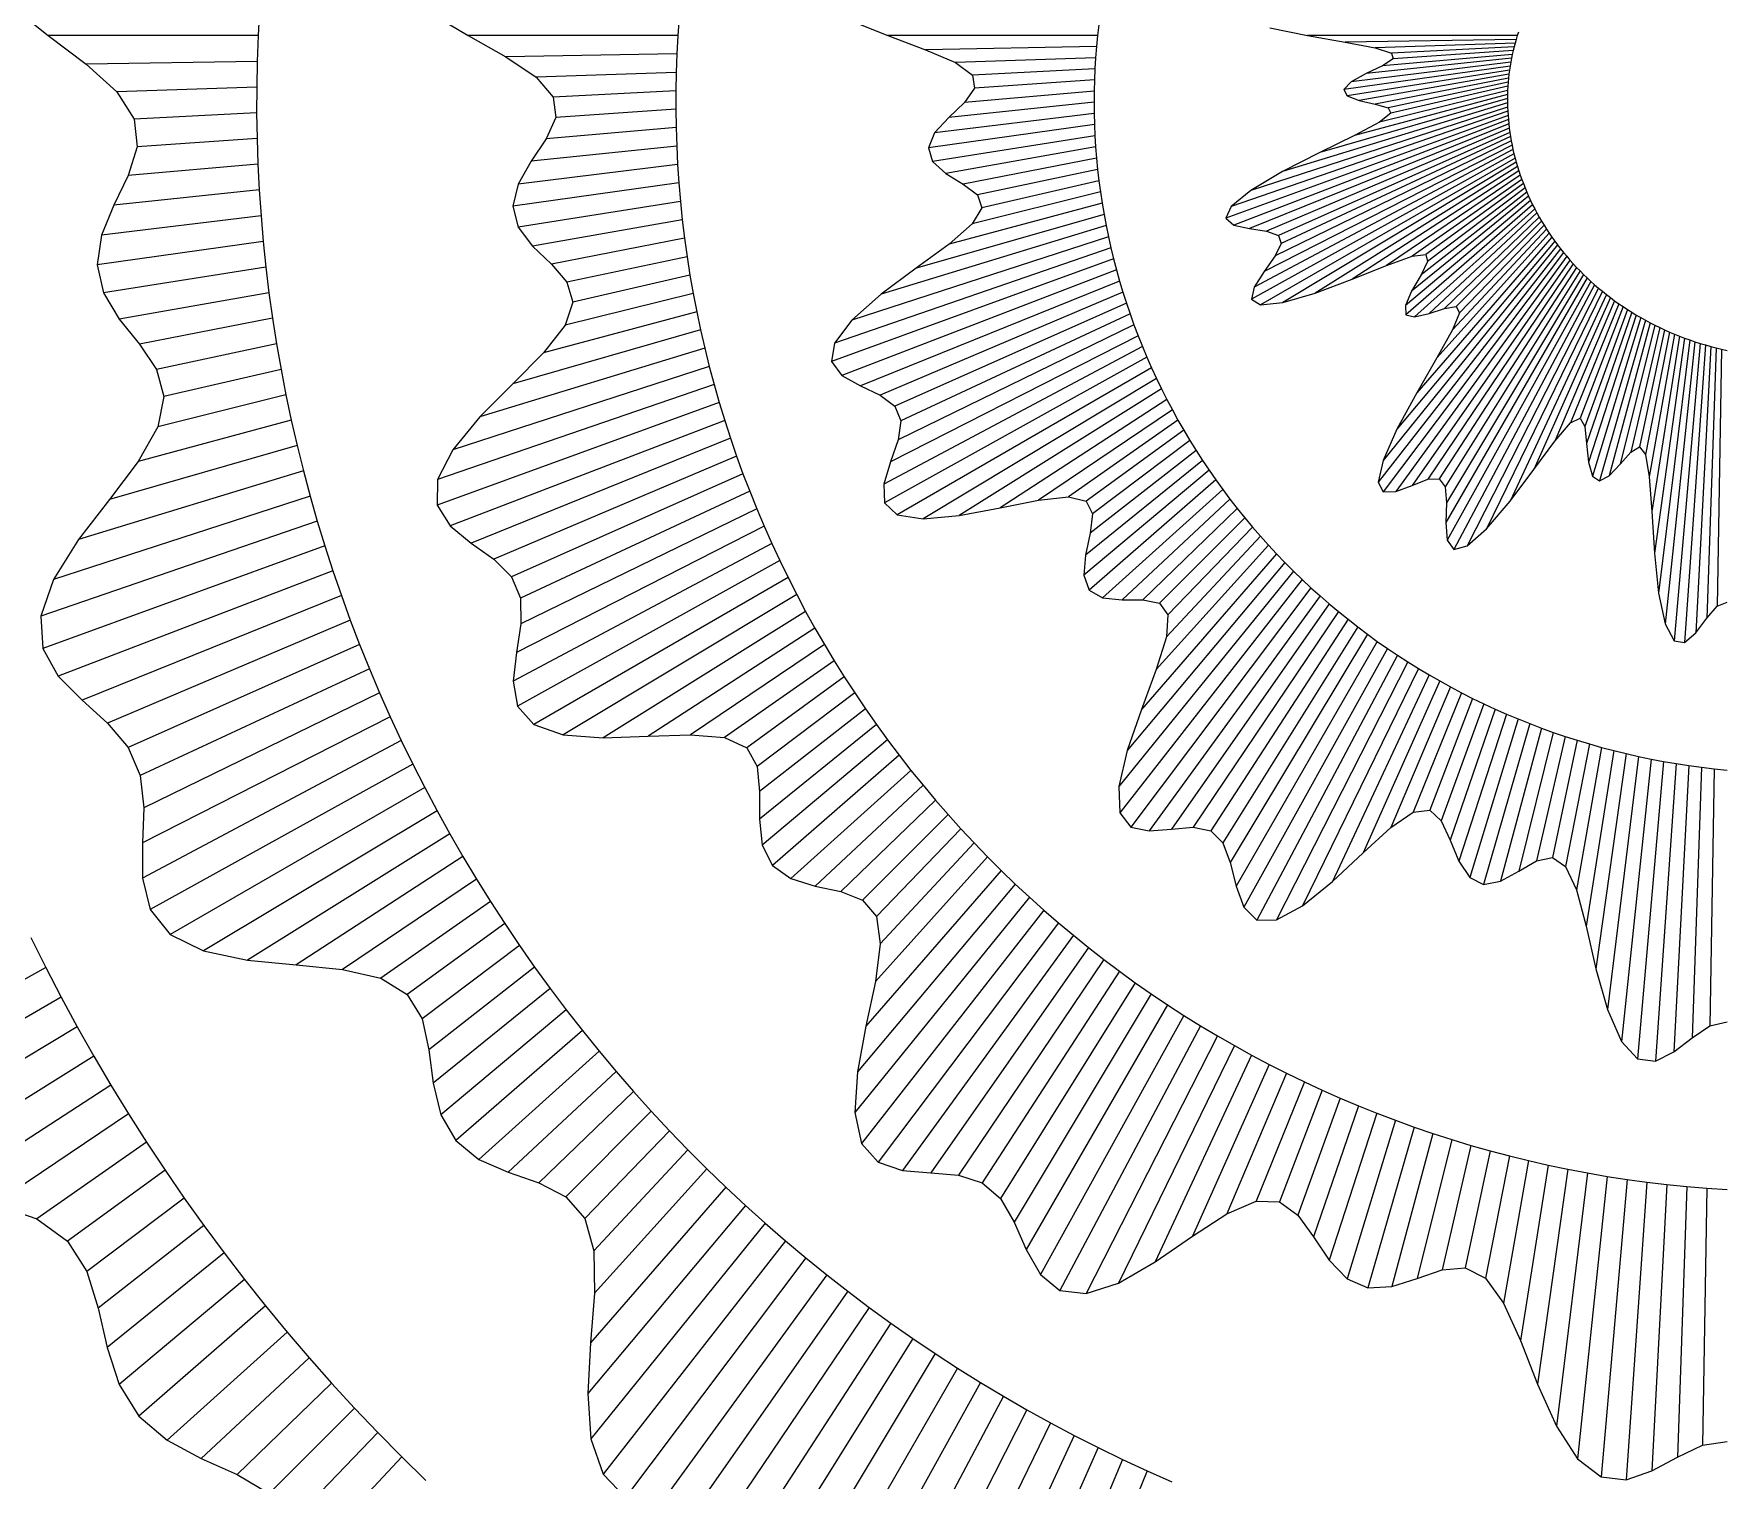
# Model space of a CAD drawing. Header units: metres. Extents: x -31 to 28.6, y -27.3 to 29.4.
# Drawn here: x -20.17 to -0.01, y -17.21 to 0.02 of the extents above; entities that cross this region are included whole.
import ezdxf

# ---------------------------------------------------------------- set-up
doc = ezdxf.new("R2010")
doc.units = ezdxf.units.M
for name, color, linetype in [('Fill', 3, 'Continuous'), ('Inner', 2, 'Continuous'), ('Outer', 1, 'Continuous')]:
    doc.layers.add(name, color=color, linetype=linetype)

msp = doc.modelspace()

# ---------------------------------------------------------------- linework, layer by layer
at = {"layer": 'Fill'}
for p, q in [((-17.5, 0), (-20, 0)), ((-12.5, 0), (-15, 0)), ((-7.5, 0), (-10, 0)), ((-2.5, 0), (-5, 0)), ((-7.513, -0.131), (-9.549, -0.167)), ((-2.514, -0.044), (-4.55, -0.079)), ((-2.526, -0.088), (-4.194, -0.146)), ((-2.538, -0.133), (-3.998, -0.21)), ((-2.549, -0.178), (-3.98, -0.278)), ((-17.511, -0.306), (-19.548, -0.341)), ((-12.512, -0.218), (-14.549, -0.254)), ((-7.523, -0.263), (-9.191, -0.321)), ((-7.531, -0.395), (-8.991, -0.471)), ((-2.586, -0.363), (-4.564, -0.641)), ((-2.578, -0.317), (-4.478, -0.55)), ((-2.569, -0.27), (-4.301, -0.452)), ((-2.56, -0.224), (-4.105, -0.359)), ((-12.52, -0.437), (-14.188, -0.495)), ((-7.537, -0.527), (-8.967, -0.627)), ((-2.593, -0.411), (-4.526, -0.717)), ((-2.599, -0.458), (-4.382, -0.773)), ((-2.604, -0.506), (-4.191, -0.815)), ((-2.608, -0.554), (-4.039, -0.859)), ((-2.612, -0.603), (-4.007, -0.925)), ((-17.517, -0.612), (-19.185, -0.67)), ((-12.524, -0.656), (-13.984, -0.733)), ((-7.542, -0.793), (-9.273, -0.975)), ((-7.541, -0.66), (-9.086, -0.795)), ((-2.617, -0.8), (-5.295, -1.619)), ((-2.617, -0.75), (-4.853, -1.392)), ((-2.616, -0.701), (-4.439, -1.19)), ((-2.614, -0.652), (-4.14, -1.032)), ((-17.518, -0.918), (-18.977, -0.995)), ((-12.525, -0.876), (-13.955, -0.976)), ((-7.541, -0.926), (-9.441, -1.159)), ((-2.61, -0.95), (-5.97, -2.173)), ((-2.613, -0.9), (-5.908, -2.034)), ((-2.606, -1), (-5.878, -2.256)), ((-2.615, -0.85), (-5.672, -1.843)), ((-12.522, -1.095), (-14.067, -1.231)), ((-7.537, -1.059), (-9.515, -1.337)), ((-7.531, -1.193), (-9.465, -1.499)), ((-2.601, -1.051), (-5.689, -2.299)), ((-2.595, -1.102), (-5.487, -2.329)), ((-2.588, -1.152), (-5.346, -2.38)), ((-2.58, -1.203), (-5.311, -2.477)), ((-17.513, -1.225), (-18.943, -1.325)), ((-12.514, -1.315), (-14.246, -1.497)), ((-7.523, -1.326), (-9.306, -1.641)), ((-2.539, -1.407), (-5.666, -3.141)), ((-2.551, -1.356), (-5.633, -2.995)), ((-2.562, -1.305), (-5.513, -2.809)), ((-2.572, -1.254), (-5.382, -2.625)), ((-17.503, -1.531), (-19.048, -1.666)), ((-12.503, -1.535), (-14.403, -1.768)), ((-7.512, -1.46), (-9.099, -1.769)), ((-7.499, -1.594), (-8.93, -1.898)), ((-2.526, -1.458), (-5.557, -3.208)), ((-2.512, -1.509), (-5.293, -3.181)), ((-2.497, -1.56), (-4.908, -3.067)), ((-2.481, -1.611), (-4.468, -2.902)), ((-12.488, -1.755), (-14.467, -2.033)), ((-7.484, -1.728), (-8.878, -2.05)), ((-2.464, -1.662), (-4.059, -2.738)), ((-2.446, -1.713), (-3.752, -2.627)), ((-2.427, -1.763), (-3.589, -2.608)), ((-2.407, -1.814), (-3.568, -2.689)), ((-17.487, -1.838), (-19.218, -2.02)), ((-12.47, -1.975), (-14.403, -2.281)), ((-7.446, -1.995), (-9.269, -2.484)), ((-7.466, -1.861), (-8.992, -2.242)), ((-2.341, -1.964), (-3.833, -3.216)), ((-2.317, -2.014), (-3.826, -3.326)), ((-2.364, -1.914), (-3.758, -3.043)), ((-2.386, -1.864), (-3.646, -2.849)), ((-17.466, -2.145), (-19.366, -2.378)), ((-12.447, -2.195), (-14.23, -2.509)), ((-7.423, -2.129), (-9.659, -2.77)), ((-2.291, -2.063), (-3.723, -3.352)), ((-2.265, -2.112), (-3.551, -3.312)), ((-2.238, -2.161), (-3.365, -3.25)), ((-2.21, -2.21), (-3.227, -3.227)), ((-12.42, -2.414), (-14.007, -2.723)), ((-7.371, -2.395), (-10.427, -3.388)), ((-7.398, -2.262), (-10.077, -3.081)), ((-2.087, -2.4), (-3.698, -4.254)), ((-2.119, -2.353), (-3.456, -3.838)), ((-2.15, -2.306), (-3.27, -3.507)), ((-2.18, -2.258), (-3.189, -3.302)), ((-17.44, -2.451), (-19.418, -2.729)), ((-7.341, -2.528), (-10.635, -3.662)), ((-1.984, -2.539), (-4.155, -5.319)), ((-2.019, -2.493), (-4.098, -5.061)), ((-1.948, -2.584), (-4.096, -5.436)), ((-2.053, -2.447), (-3.933, -4.687)), ((-17.408, -2.757), (-19.342, -3.063)), ((-12.39, -2.634), (-13.821, -2.938)), ((-7.309, -2.66), (-10.669, -3.883)), ((-7.274, -2.792), (-10.546, -4.048)), ((-1.91, -2.629), (-3.946, -5.431)), ((-1.872, -2.674), (-3.752, -5.358)), ((-1.833, -2.717), (-3.566, -5.286)), ((-1.793, -2.761), (-3.429, -5.281)), ((-1.752, -2.803), (-3.359, -5.376)), ((-12.356, -2.853), (-13.75, -3.174)), ((-7.237, -2.924), (-10.325, -4.172)), ((-1.667, -2.887), (-3.35, -5.802)), ((-1.71, -2.845), (-3.344, -5.565)), ((-1.623, -2.928), (-3.333, -6.012)), ((-1.578, -2.968), (-3.255, -6.122)), ((-1.532, -3.007), (-3.098, -6.079)), ((-17.371, -3.063), (-19.154, -3.377)), ((-12.317, -3.071), (-13.843, -3.451)), ((-7.198, -3.055), (-10.09, -4.283)), ((-7.156, -3.186), (-9.914, -4.414)), ((-1.486, -3.046), (-2.865, -5.875)), ((-1.438, -3.084), (-2.586, -5.546)), ((-1.39, -3.121), (-2.301, -5.169)), ((-1.34, -3.158), (-2.051, -4.832)), ((-1.29, -3.194), (-1.865, -4.615)), ((-17.328, -3.368), (-18.915, -3.677)), ((-12.275, -3.289), (-14.099, -3.778)), ((-7.112, -3.316), (-9.843, -4.59)), ((-1.239, -3.229), (-1.75, -4.559)), ((-1.188, -3.263), (-1.695, -4.657)), ((-1.135, -3.296), (-1.673, -4.858)), ((-1.082, -3.329), (-1.651, -5.081)), ((-1.027, -3.36), (-1.605, -5.248)), ((-0.972, -3.391), (-1.521, -5.305)), ((-0.917, -3.421), (-1.405, -5.244)), ((-12.229, -3.507), (-14.466, -4.148)), ((-7.017, -3.575), (-9.968, -5.079)), ((-7.066, -3.446), (-9.876, -4.817)), ((-0.86, -3.45), (-1.273, -5.104)), ((-0.803, -3.478), (-1.145, -4.961)), ((-0.745, -3.505), (-1.042, -4.9)), ((-0.686, -3.531), (-0.97, -4.989)), ((-0.627, -3.556), (-0.927, -5.255)), ((-0.567, -3.58), (-0.898, -5.671)), ((-0.506, -3.603), (-0.866, -6.165)), ((-0.445, -3.626), (-0.816, -6.643)), ((-17.281, -3.673), (-18.712, -3.977)), ((-12.18, -3.724), (-14.858, -4.543)), ((-6.965, -3.704), (-10.048, -5.343)), ((-0.383, -3.647), (-0.737, -7.01)), ((-0.321, -3.667), (-0.631, -7.21)), ((-0.258, -3.685), (-0.506, -7.231)), ((-0.194, -3.703), (-0.373, -7.115)), ((-0.13, -3.72), (-0.242, -6.942)), ((-0.065, -3.736), (-0.119, -6.797)), ((-17.227, -3.977), (-18.622, -4.299)), ((-12.126, -3.94), (-15.182, -4.933)), ((-6.912, -3.831), (-10.039, -5.565)), ((-6.856, -3.958), (-9.887, -5.708)), ((-12.068, -4.156), (-15.363, -5.29)), ((-6.798, -4.085), (-9.579, -5.756)), ((-6.737, -4.21), (-9.148, -5.716)), ((-17.169, -4.281), (-18.695, -4.661)), ((-12.007, -4.37), (-15.367, -5.593)), ((-6.674, -4.334), (-8.662, -5.625)), ((-17.105, -4.583), (-18.928, -5.072)), ((-11.942, -4.584), (-15.213, -5.84)), ((-6.609, -4.458), (-8.204, -5.534)), ((-6.542, -4.581), (-7.848, -5.495)), ((-11.873, -4.797), (-14.961, -6.045)), ((-6.472, -4.702), (-7.634, -5.547)), ((-6.4, -4.823), (-7.561, -5.698)), ((-17.036, -4.885), (-19.272, -5.526)), ((-11.8, -5.009), (-14.692, -6.236)), ((-6.326, -4.942), (-7.587, -5.927)), ((-16.961, -5.186), (-19.64, -6.004)), ((-11.724, -5.22), (-14.482, -6.448)), ((-6.171, -5.178), (-7.663, -6.43)), ((-6.25, -5.061), (-7.643, -6.189)), ((-11.644, -5.429), (-14.374, -6.703)), ((-6.09, -5.294), (-7.599, -6.606)), ((-6.007, -5.409), (-7.439, -6.698)), ((-16.881, -5.485), (-19.937, -6.478)), ((-11.559, -5.638), (-14.37, -7.009)), ((-5.922, -5.522), (-7.208, -6.722)), ((-5.835, -5.634), (-6.962, -6.723)), ((-16.796, -5.783), (-20.09, -6.918)), ((-11.472, -5.845), (-14.423, -7.349)), ((-5.745, -5.745), (-6.763, -6.763)), ((-5.56, -5.963), (-6.68, -7.164)), ((-5.654, -5.855), (-6.662, -6.899)), ((-16.706, -6.08), (-20.066, -7.303)), ((-11.38, -6.051), (-14.463, -7.69)), ((-5.367, -6.174), (-6.978, -8.028)), ((-5.465, -6.069), (-6.802, -7.554)), ((-16.61, -6.376), (-19.881, -7.632)), ((-11.285, -6.255), (-14.412, -7.989)), ((-5.166, -6.379), (-7.245, -8.947)), ((-5.267, -6.277), (-7.147, -8.517)), ((-11.186, -6.458), (-14.217, -8.208)), ((-5.062, -6.479), (-7.234, -9.259)), ((-4.957, -6.578), (-7.105, -9.429)), ((-16.509, -6.67), (-19.597, -7.918)), ((-11.084, -6.66), (-13.865, -8.331)), ((-4.849, -6.674), (-6.885, -9.476)), ((-4.74, -6.769), (-6.62, -9.454)), ((-16.403, -6.963), (-19.295, -8.19)), ((-10.978, -6.86), (-13.388, -8.366)), ((-4.629, -6.863), (-6.362, -9.432)), ((-4.516, -6.954), (-6.152, -9.474)), ((-4.401, -7.044), (-6.009, -9.616)), ((-16.292, -7.253), (-19.05, -8.481)), ((-10.868, -7.058), (-12.855, -8.348)), ((-10.754, -7.254), (-12.349, -8.33)), ((-4.285, -7.131), (-5.919, -9.851)), ((-4.167, -7.217), (-5.85, -10.132)), ((-10.638, -7.449), (-11.944, -8.363)), ((-4.047, -7.301), (-5.757, -10.385)), ((-3.925, -7.382), (-5.602, -10.537)), ((-16.175, -7.543), (-18.906, -8.816)), ((-10.517, -7.641), (-11.68, -8.486)), ((-3.802, -7.462), (-5.367, -10.534)), ((-3.677, -7.54), (-5.057, -10.369)), ((-3.551, -7.616), (-4.699, -10.078)), ((-16.053, -7.83), (-18.864, -9.2)), ((-10.393, -7.832), (-11.555, -8.707)), ((-3.423, -7.689), (-4.335, -9.736)), ((-3.294, -7.76), (-4.005, -9.435)), ((-3.163, -7.83), (-3.738, -9.251)), ((-10.266, -8.021), (-11.527, -9.006)), ((-3.031, -7.897), (-3.542, -9.227)), ((-2.898, -7.961), (-3.405, -9.356)), ((-2.763, -8.024), (-3.3, -9.585)), ((-15.927, -8.115), (-18.878, -9.619)), ((-10.135, -8.207), (-11.529, -9.336)), ((-2.627, -8.084), (-3.196, -9.837)), ((-2.489, -8.142), (-3.066, -10.03)), ((-2.351, -8.197), (-2.9, -10.112)), ((-2.211, -8.251), (-2.699, -10.074)), ((-15.795, -8.398), (-18.878, -10.037)), ((-10.001, -8.392), (-11.494, -9.644)), ((-2.07, -8.301), (-2.482, -9.956)), ((-1.928, -8.35), (-2.27, -9.833)), ((-1.785, -8.396), (-2.081, -9.791)), ((-1.64, -8.439), (-1.924, -9.898)), ((-9.864, -8.574), (-11.373, -9.886)), ((-1.495, -8.48), (-1.795, -10.179)), ((-1.349, -8.519), (-1.68, -10.609)), ((-1.202, -8.555), (-1.562, -11.117)), ((-1.055, -8.588), (-1.425, -11.605)), ((-0.906, -8.619), (-1.259, -11.983)), ((-0.757, -8.648), (-1.067, -12.191)), ((-15.658, -8.679), (-18.785, -10.413)), ((-9.723, -8.754), (-11.154, -10.043)), ((-0.606, -8.673), (-0.854, -12.219)), ((-0.456, -8.696), (-0.635, -12.109)), ((-0.304, -8.717), (-0.417, -11.939)), ((-0.152, -8.735), (-0.206, -11.797)), ((-15.516, -8.958), (-18.547, -10.708)), ((-9.579, -8.932), (-10.865, -10.132)), ((-15.369, -9.235), (-18.151, -10.906)), ((-9.431, -9.108), (-10.559, -10.196)), ((-9.281, -9.281), (-10.299, -10.299)), ((-9.127, -9.451), (-10.135, -10.496)), ((-15.218, -9.509), (-17.628, -11.015)), ((-8.97, -9.619), (-10.09, -10.821)), ((-15.061, -9.781), (-17.048, -11.071)), ((-8.81, -9.785), (-10.147, -11.27)), ((-14.9, -10.05), (-16.494, -11.126)), ((-8.647, -9.947), (-10.259, -11.801)), ((-8.312, -10.265), (-10.391, -12.832)), ((-8.481, -10.108), (-10.361, -12.347)), ((-14.733, -10.316), (-16.039, -11.231)), ((-8.14, -10.419), (-10.312, -13.199)), ((-14.562, -10.58), (-15.725, -11.425)), ((-7.966, -10.571), (-10.115, -13.422)), ((-14.387, -10.841), (-15.548, -11.716)), ((-7.788, -10.719), (-9.824, -13.522)), ((-7.608, -10.865), (-9.487, -13.549)), ((-7.425, -11.008), (-9.158, -13.577)), ((-20.031, -11.103), (-23.158, -12.837)), ((-14.206, -11.099), (-15.467, -12.084)), ((-7.239, -11.147), (-8.876, -13.667)), ((-7.051, -11.284), (-8.658, -13.856)), ((-19.846, -11.458), (-22.878, -13.208)), ((-14.021, -11.354), (-15.415, -12.483)), ((-6.86, -11.417), (-8.494, -14.137)), ((-13.831, -11.606), (-15.324, -12.858)), ((-6.667, -11.547), (-8.35, -14.462)), ((-6.471, -11.674), (-8.181, -14.759)), ((-19.655, -11.81), (-22.437, -13.481)), ((-13.637, -11.855), (-15.146, -13.166)), ((-6.273, -11.797), (-7.95, -14.951)), ((-6.072, -11.917), (-7.637, -14.989)), ((-5.869, -12.034), (-7.249, -14.863)), ((-19.458, -12.159), (-21.869, -13.665)), ((-13.439, -12.1), (-14.87, -13.389)), ((-5.664, -12.147), (-6.812, -14.609)), ((-5.457, -12.257), (-6.369, -14.304)), ((-13.235, -12.342), (-14.522, -13.542)), ((-5.248, -12.363), (-5.958, -14.037)), ((-5.036, -12.465), (-5.611, -13.887)), ((-19.254, -12.504), (-21.242, -13.794)), ((-13.028, -12.581), (-14.155, -13.67)), ((-4.823, -12.564), (-5.334, -13.895)), ((-4.608, -12.66), (-5.115, -14.054)), ((-19.045, -12.846), (-20.639, -13.922)), ((-12.816, -12.816), (-13.834, -13.834)), ((-4.391, -12.751), (-4.928, -14.313)), ((-4.172, -12.839), (-4.741, -14.592)), ((-12.6, -13.048), (-13.609, -14.092)), ((-3.951, -12.923), (-4.528, -14.811)), ((-3.729, -13.004), (-4.278, -14.918)), ((-3.505, -13.08), (-3.993, -14.904)), ((-18.829, -13.184), (-20.135, -14.099)), ((-12.38, -13.276), (-13.5, -14.477)), ((-3.279, -13.153), (-3.692, -14.807)), ((-3.052, -13.222), (-3.395, -14.705)), ((-2.824, -13.287), (-3.121, -14.682)), ((-12.156, -13.5), (-13.493, -14.985)), ((-2.594, -13.347), (-2.878, -14.806)), ((-2.364, -13.404), (-2.663, -15.103)), ((-2.131, -13.457), (-2.463, -15.548)), ((-1.898, -13.506), (-2.258, -16.068)), ((-18.607, -13.519), (-19.77, -14.364)), ((-1.664, -13.551), (-2.034, -16.568)), ((-1.429, -13.592), (-1.782, -16.956)), ((-1.192, -13.628), (-1.502, -17.172)), ((-0.955, -13.661), (-1.203, -17.206)), ((-0.717, -13.69), (-0.896, -17.102)), ((-18.38, -13.85), (-19.541, -14.725)), ((-11.928, -13.721), (-13.539, -15.575)), ((-0.479, -13.714), (-0.591, -16.936)), ((-0.24, -13.734), (-0.293, -16.796)), ((-11.695, -13.938), (-13.574, -16.177)), ((-18.146, -14.177), (-19.407, -15.162)), ((-11.459, -14.151), (-13.538, -16.718)), ((-17.907, -14.501), (-19.3, -15.629)), ((-11.219, -14.359), (-13.39, -17.139)), ((-10.975, -14.564), (-13.124, -17.416)), ((-17.662, -14.82), (-19.154, -16.072)), ((-10.727, -14.765), (-12.763, -17.567)), ((-10.476, -14.961), (-12.355, -17.645)), ((-17.411, -15.135), (-18.92, -16.447)), ((-10.221, -15.153), (-11.954, -17.722)), ((-17.154, -15.446), (-18.586, -16.735)), ((-9.962, -15.341), (-11.599, -17.861)), ((-9.7, -15.524), (-11.308, -18.097)), ((-9.435, -15.703), (-11.07, -18.423)), ((-16.892, -15.752), (-18.178, -16.952)), ((-9.167, -15.877), (-10.85, -18.792)), ((-16.625, -16.054), (-17.752, -17.143)), ((-8.895, -16.047), (-10.605, -19.132)), ((-8.62, -16.212), (-10.297, -19.366)), ((-16.352, -16.352), (-17.37, -17.37)), ((-8.342, -16.372), (-9.907, -19.444)), ((-8.061, -16.528), (-9.441, -19.357)), ((-16.074, -16.645), (-17.082, -17.689)), ((-7.777, -16.679), (-8.925, -19.141)), ((-15.79, -16.933), (-16.91, -18.134)), ((-7.491, -16.824), (-8.402, -18.872)), ((-7.201, -16.965), (-7.912, -18.64)), ((-6.909, -17.101), (-7.484, -18.523))]:
    msp.add_line(p, q, dxfattribs=at)
at = {"layer": 'Inner'}
for p, q in [((-17.483, 0.305), (-17.5, 0)), ((-12.484, 0.218), (-12.5, 0)), ((-17.5, 0), (-17.511, -0.306)), ((-12.5, 0), (-12.512, -0.218)), ((-7.5, 0), (-7.513, -0.131)), ((-7.485, 0.131), (-7.5, 0)), ((-2.5, 0), (-2.514, -0.044)), ((-2.486, 0.043), (-2.5, 0)), ((-7.513, -0.131), (-7.523, -0.263)), ((-2.549, -0.178), (-2.56, -0.224)), ((-2.538, -0.133), (-2.549, -0.178)), ((-2.526, -0.088), (-2.538, -0.133)), ((-2.514, -0.044), (-2.526, -0.088)), ((-17.511, -0.306), (-17.517, -0.612)), ((-12.512, -0.218), (-12.52, -0.437)), ((-7.531, -0.395), (-7.537, -0.527)), ((-7.523, -0.263), (-7.531, -0.395)), ((-2.586, -0.363), (-2.593, -0.411)), ((-2.578, -0.317), (-2.586, -0.363)), ((-2.569, -0.27), (-2.578, -0.317)), ((-2.56, -0.224), (-2.569, -0.27)), ((-12.52, -0.437), (-12.524, -0.656)), ((-7.537, -0.527), (-7.541, -0.66)), ((-2.612, -0.603), (-2.614, -0.652)), ((-2.608, -0.554), (-2.612, -0.603)), ((-2.604, -0.506), (-2.608, -0.554)), ((-2.599, -0.458), (-2.604, -0.506)), ((-2.593, -0.411), (-2.599, -0.458)), ((-17.517, -0.612), (-17.518, -0.918)), ((-12.524, -0.656), (-12.525, -0.876)), ((-7.541, -0.66), (-7.542, -0.793)), ((-7.542, -0.793), (-7.541, -0.926)), ((-2.616, -0.701), (-2.617, -0.75)), ((-2.617, -0.75), (-2.617, -0.8)), ((-2.617, -0.8), (-2.615, -0.85)), ((-2.614, -0.652), (-2.616, -0.701)), ((-17.518, -0.918), (-17.513, -1.225)), ((-12.525, -0.876), (-12.522, -1.095)), ((-7.541, -0.926), (-7.537, -1.059)), ((-2.615, -0.85), (-2.613, -0.9)), ((-2.613, -0.9), (-2.61, -0.95)), ((-2.61, -0.95), (-2.606, -1)), ((-2.606, -1), (-2.601, -1.051)), ((-12.522, -1.095), (-12.514, -1.315)), ((-7.537, -1.059), (-7.531, -1.193)), ((-7.531, -1.193), (-7.523, -1.326)), ((-2.601, -1.051), (-2.595, -1.102)), ((-2.595, -1.102), (-2.588, -1.152)), ((-2.588, -1.152), (-2.58, -1.203)), ((-2.58, -1.203), (-2.572, -1.254)), ((-17.513, -1.225), (-17.503, -1.531)), ((-12.514, -1.315), (-12.503, -1.535)), ((-7.523, -1.326), (-7.512, -1.46)), ((-2.572, -1.254), (-2.562, -1.305)), ((-2.562, -1.305), (-2.551, -1.356)), ((-2.551, -1.356), (-2.539, -1.407)), ((-2.539, -1.407), (-2.526, -1.458)), ((-17.503, -1.531), (-17.487, -1.838)), ((-12.503, -1.535), (-12.488, -1.755)), ((-7.512, -1.46), (-7.499, -1.594)), ((-7.499, -1.594), (-7.484, -1.728)), ((-2.526, -1.458), (-2.512, -1.509)), ((-2.512, -1.509), (-2.497, -1.56)), ((-2.497, -1.56), (-2.481, -1.611)), ((-2.481, -1.611), (-2.464, -1.662)), ((-12.488, -1.755), (-12.47, -1.975)), ((-7.484, -1.728), (-7.466, -1.861)), ((-2.464, -1.662), (-2.446, -1.713)), ((-2.446, -1.713), (-2.427, -1.763)), ((-2.427, -1.763), (-2.407, -1.814)), ((-2.407, -1.814), (-2.386, -1.864)), ((-17.487, -1.838), (-17.466, -2.145)), ((-12.47, -1.975), (-12.447, -2.195)), ((-7.466, -1.861), (-7.446, -1.995)), ((-7.446, -1.995), (-7.423, -2.129)), ((-2.386, -1.864), (-2.364, -1.914)), ((-2.364, -1.914), (-2.341, -1.964)), ((-2.341, -1.964), (-2.317, -2.014)), ((-2.317, -2.014), (-2.291, -2.063)), ((-17.466, -2.145), (-17.44, -2.451)), ((-12.447, -2.195), (-12.42, -2.414)), ((-7.423, -2.129), (-7.398, -2.262)), ((-2.291, -2.063), (-2.265, -2.112)), ((-2.265, -2.112), (-2.238, -2.161)), ((-2.238, -2.161), (-2.21, -2.21)), ((-2.21, -2.21), (-2.18, -2.258)), ((-12.42, -2.414), (-12.39, -2.634)), ((-7.398, -2.262), (-7.371, -2.395)), ((-7.371, -2.395), (-7.341, -2.528)), ((-2.18, -2.258), (-2.15, -2.306)), ((-2.15, -2.306), (-2.119, -2.353)), ((-2.119, -2.353), (-2.087, -2.4)), ((-2.087, -2.4), (-2.053, -2.447)), ((-17.44, -2.451), (-17.408, -2.757)), ((-7.341, -2.528), (-7.309, -2.66)), ((-2.053, -2.447), (-2.019, -2.493)), ((-2.019, -2.493), (-1.984, -2.539)), ((-1.984, -2.539), (-1.948, -2.584)), ((-1.948, -2.584), (-1.91, -2.629)), ((-17.408, -2.757), (-17.371, -3.063)), ((-12.39, -2.634), (-12.356, -2.853)), ((-7.309, -2.66), (-7.274, -2.792)), ((-7.274, -2.792), (-7.237, -2.924)), ((-1.91, -2.629), (-1.872, -2.674)), ((-1.872, -2.674), (-1.833, -2.717)), ((-1.833, -2.717), (-1.793, -2.761)), ((-1.793, -2.761), (-1.752, -2.803)), ((-1.752, -2.803), (-1.71, -2.845)), ((-12.356, -2.853), (-12.317, -3.071)), ((-7.237, -2.924), (-7.198, -3.055)), ((-1.71, -2.845), (-1.667, -2.887)), ((-1.667, -2.887), (-1.623, -2.928)), ((-1.623, -2.928), (-1.578, -2.968)), ((-1.578, -2.968), (-1.532, -3.007)), ((-1.532, -3.007), (-1.486, -3.046)), ((-17.371, -3.063), (-17.328, -3.368)), ((-12.317, -3.071), (-12.275, -3.289)), ((-7.198, -3.055), (-7.156, -3.186)), ((-7.156, -3.186), (-7.112, -3.316)), ((-1.486, -3.046), (-1.438, -3.084)), ((-1.438, -3.084), (-1.39, -3.121)), ((-1.39, -3.121), (-1.34, -3.158)), ((-1.34, -3.158), (-1.29, -3.194)), ((-1.29, -3.194), (-1.239, -3.229)), ((-17.328, -3.368), (-17.281, -3.673)), ((-12.275, -3.289), (-12.229, -3.507)), ((-7.112, -3.316), (-7.066, -3.446)), ((-1.239, -3.229), (-1.188, -3.263)), ((-1.188, -3.263), (-1.135, -3.296)), ((-1.135, -3.296), (-1.082, -3.329)), ((-1.082, -3.329), (-1.027, -3.36)), ((-1.027, -3.36), (-0.972, -3.391)), ((-0.972, -3.391), (-0.917, -3.421)), ((-0.917, -3.421), (-0.86, -3.45)), ((-12.229, -3.507), (-12.18, -3.724)), ((-7.066, -3.446), (-7.017, -3.575)), ((-7.017, -3.575), (-6.965, -3.704)), ((-0.86, -3.45), (-0.803, -3.478)), ((-0.803, -3.478), (-0.745, -3.505)), ((-0.745, -3.505), (-0.686, -3.531)), ((-0.686, -3.531), (-0.627, -3.556)), ((-0.627, -3.556), (-0.567, -3.58)), ((-0.567, -3.58), (-0.506, -3.603)), ((-0.506, -3.603), (-0.445, -3.626)), ((-0.445, -3.626), (-0.383, -3.647)), ((-17.281, -3.673), (-17.227, -3.977)), ((-12.18, -3.724), (-12.126, -3.94)), ((-6.965, -3.704), (-6.912, -3.831)), ((-0.383, -3.647), (-0.321, -3.667)), ((-0.321, -3.667), (-0.258, -3.685)), ((-0.258, -3.685), (-0.194, -3.703)), ((-0.194, -3.703), (-0.13, -3.72)), ((-0.13, -3.72), (-0.065, -3.736)), ((-0.065, -3.736), (0, -3.75)), ((-17.227, -3.977), (-17.169, -4.281)), ((-12.126, -3.94), (-12.068, -4.156)), ((-6.912, -3.831), (-6.856, -3.958)), ((-6.856, -3.958), (-6.798, -4.085)), ((-12.068, -4.156), (-12.007, -4.37)), ((-6.798, -4.085), (-6.737, -4.21)), ((-6.737, -4.21), (-6.674, -4.334)), ((-17.169, -4.281), (-17.105, -4.583)), ((-12.007, -4.37), (-11.942, -4.584)), ((-6.674, -4.334), (-6.609, -4.458)), ((-17.105, -4.583), (-17.036, -4.885)), ((-11.942, -4.584), (-11.873, -4.797)), ((-6.609, -4.458), (-6.542, -4.581)), ((-6.542, -4.581), (-6.472, -4.702)), ((-11.873, -4.797), (-11.8, -5.009)), ((-6.472, -4.702), (-6.4, -4.823)), ((-6.4, -4.823), (-6.326, -4.942)), ((-17.036, -4.885), (-16.961, -5.186)), ((-11.8, -5.009), (-11.724, -5.22)), ((-6.326, -4.942), (-6.25, -5.061)), ((-16.961, -5.186), (-16.881, -5.485)), ((-11.724, -5.22), (-11.644, -5.429)), ((-6.25, -5.061), (-6.171, -5.178)), ((-6.171, -5.178), (-6.09, -5.294)), ((-11.644, -5.429), (-11.559, -5.638)), ((-6.09, -5.294), (-6.007, -5.409)), ((-6.007, -5.409), (-5.922, -5.522)), ((-16.881, -5.485), (-16.796, -5.783)), ((-11.559, -5.638), (-11.472, -5.845)), ((-5.922, -5.522), (-5.835, -5.634)), ((-5.835, -5.634), (-5.745, -5.745)), ((-16.796, -5.783), (-16.706, -6.08)), ((-11.472, -5.845), (-11.38, -6.051)), ((-5.745, -5.745), (-5.654, -5.855)), ((-5.654, -5.855), (-5.56, -5.963)), ((-5.56, -5.963), (-5.465, -6.069)), ((-16.706, -6.08), (-16.61, -6.376)), ((-11.38, -6.051), (-11.285, -6.255)), ((-5.465, -6.069), (-5.367, -6.174)), ((-5.367, -6.174), (-5.267, -6.277)), ((-16.61, -6.376), (-16.509, -6.67)), ((-11.285, -6.255), (-11.186, -6.458)), ((-5.267, -6.277), (-5.166, -6.379)), ((-5.166, -6.379), (-5.062, -6.479)), ((-11.186, -6.458), (-11.084, -6.66)), ((-5.062, -6.479), (-4.957, -6.578)), ((-4.957, -6.578), (-4.849, -6.674)), ((-16.509, -6.67), (-16.403, -6.963)), ((-11.084, -6.66), (-10.978, -6.86)), ((-4.849, -6.674), (-4.74, -6.769)), ((-4.74, -6.769), (-4.629, -6.863)), ((-16.403, -6.963), (-16.292, -7.253)), ((-10.978, -6.86), (-10.868, -7.058)), ((-4.629, -6.863), (-4.516, -6.954)), ((-4.516, -6.954), (-4.401, -7.044)), ((-4.401, -7.044), (-4.285, -7.131)), ((-16.292, -7.253), (-16.175, -7.543)), ((-10.868, -7.058), (-10.754, -7.254)), ((-10.754, -7.254), (-10.638, -7.449)), ((-4.285, -7.131), (-4.167, -7.217)), ((-4.167, -7.217), (-4.047, -7.301)), ((-10.638, -7.449), (-10.517, -7.641)), ((-4.047, -7.301), (-3.925, -7.382)), ((-3.925, -7.382), (-3.802, -7.462)), ((-16.175, -7.543), (-16.053, -7.83)), ((-10.517, -7.641), (-10.393, -7.832)), ((-3.802, -7.462), (-3.677, -7.54)), ((-3.677, -7.54), (-3.551, -7.616)), ((-3.551, -7.616), (-3.423, -7.689)), ((-16.053, -7.83), (-15.927, -8.115)), ((-10.393, -7.832), (-10.266, -8.021)), ((-3.423, -7.689), (-3.294, -7.76)), ((-3.294, -7.76), (-3.163, -7.83)), ((-3.163, -7.83), (-3.031, -7.897)), ((-10.266, -8.021), (-10.135, -8.207)), ((-3.031, -7.897), (-2.898, -7.961)), ((-2.898, -7.961), (-2.763, -8.024)), ((-2.763, -8.024), (-2.627, -8.084)), ((-15.927, -8.115), (-15.795, -8.398)), ((-10.135, -8.207), (-10.001, -8.392)), ((-2.627, -8.084), (-2.489, -8.142)), ((-2.489, -8.142), (-2.351, -8.197)), ((-2.351, -8.197), (-2.211, -8.251)), ((-2.211, -8.251), (-2.07, -8.301)), ((-15.795, -8.398), (-15.658, -8.679)), ((-10.001, -8.392), (-9.864, -8.574)), ((-2.07, -8.301), (-1.928, -8.35)), ((-1.928, -8.35), (-1.785, -8.396)), ((-1.785, -8.396), (-1.64, -8.439)), ((-1.64, -8.439), (-1.495, -8.48)), ((-9.864, -8.574), (-9.723, -8.754)), ((-1.495, -8.48), (-1.349, -8.519)), ((-1.349, -8.519), (-1.202, -8.555)), ((-1.202, -8.555), (-1.055, -8.588)), ((-1.055, -8.588), (-0.906, -8.619)), ((-0.906, -8.619), (-0.757, -8.648)), ((-0.757, -8.648), (-0.606, -8.673)), ((-15.658, -8.679), (-15.516, -8.958)), ((-9.723, -8.754), (-9.579, -8.932)), ((-0.606, -8.673), (-0.456, -8.696)), ((-0.456, -8.696), (-0.304, -8.717)), ((-0.304, -8.717), (-0.152, -8.735)), ((-0.152, -8.735), (0, -8.75)), ((-15.516, -8.958), (-15.369, -9.235)), ((-9.579, -8.932), (-9.431, -9.108)), ((-15.369, -9.235), (-15.218, -9.509)), ((-9.431, -9.108), (-9.281, -9.281)), ((-9.281, -9.281), (-9.127, -9.451)), ((-9.127, -9.451), (-8.97, -9.619)), ((-15.218, -9.509), (-15.061, -9.781)), ((-8.97, -9.619), (-8.81, -9.785)), ((-15.061, -9.781), (-14.9, -10.05)), ((-8.81, -9.785), (-8.647, -9.947)), ((-14.9, -10.05), (-14.733, -10.316)), ((-8.647, -9.947), (-8.481, -10.108)), ((-8.481, -10.108), (-8.312, -10.265)), ((-8.312, -10.265), (-8.14, -10.419)), ((-14.733, -10.316), (-14.562, -10.58)), ((-8.14, -10.419), (-7.966, -10.571)), ((-14.562, -10.58), (-14.387, -10.841)), ((-7.966, -10.571), (-7.788, -10.719)), ((-20.21, -10.746), (-20.031, -11.103)), ((-14.387, -10.841), (-14.206, -11.099)), ((-7.788, -10.719), (-7.608, -10.865)), ((-7.608, -10.865), (-7.425, -11.008)), ((-7.425, -11.008), (-7.239, -11.147)), ((-20.031, -11.103), (-19.846, -11.458)), ((-14.206, -11.099), (-14.021, -11.354)), ((-7.239, -11.147), (-7.051, -11.284)), ((-7.051, -11.284), (-6.86, -11.417)), ((-19.846, -11.458), (-19.655, -11.81)), ((-14.021, -11.354), (-13.831, -11.606)), ((-6.86, -11.417), (-6.667, -11.547)), ((-13.831, -11.606), (-13.637, -11.855)), ((-6.667, -11.547), (-6.471, -11.674)), ((-6.471, -11.674), (-6.273, -11.797)), ((-19.655, -11.81), (-19.458, -12.159)), ((-13.637, -11.855), (-13.439, -12.1)), ((-6.273, -11.797), (-6.072, -11.917)), ((-6.072, -11.917), (-5.869, -12.034)), ((-5.869, -12.034), (-5.664, -12.147)), ((-19.458, -12.159), (-19.254, -12.504)), ((-13.439, -12.1), (-13.235, -12.342)), ((-5.664, -12.147), (-5.457, -12.257)), ((-5.457, -12.257), (-5.248, -12.363)), ((-13.235, -12.342), (-13.028, -12.581)), ((-5.248, -12.363), (-5.036, -12.465)), ((-5.036, -12.465), (-4.823, -12.564)), ((-19.254, -12.504), (-19.045, -12.846)), ((-13.028, -12.581), (-12.816, -12.816)), ((-4.823, -12.564), (-4.608, -12.66)), ((-4.608, -12.66), (-4.391, -12.751)), ((-19.045, -12.846), (-18.829, -13.184)), ((-12.816, -12.816), (-12.6, -13.048)), ((-4.391, -12.751), (-4.172, -12.839)), ((-4.172, -12.839), (-3.951, -12.923)), ((-12.6, -13.048), (-12.38, -13.276)), ((-3.951, -12.923), (-3.729, -13.004)), ((-3.729, -13.004), (-3.505, -13.08)), ((-3.505, -13.08), (-3.279, -13.153)), ((-18.829, -13.184), (-18.607, -13.519)), ((-12.38, -13.276), (-12.156, -13.5)), ((-3.279, -13.153), (-3.052, -13.222)), ((-3.052, -13.222), (-2.824, -13.287)), ((-2.824, -13.287), (-2.594, -13.347)), ((-12.156, -13.5), (-11.928, -13.721)), ((-2.594, -13.347), (-2.364, -13.404)), ((-2.364, -13.404), (-2.131, -13.457)), ((-2.131, -13.457), (-1.898, -13.506)), ((-1.898, -13.506), (-1.664, -13.551)), ((-18.607, -13.519), (-18.38, -13.85)), ((-1.664, -13.551), (-1.429, -13.592)), ((-1.429, -13.592), (-1.192, -13.628)), ((-1.192, -13.628), (-0.955, -13.661)), ((-0.955, -13.661), (-0.717, -13.69)), ((-0.717, -13.69), (-0.479, -13.714)), ((-18.38, -13.85), (-18.146, -14.177)), ((-11.928, -13.721), (-11.695, -13.938)), ((-0.479, -13.714), (-0.24, -13.734)), ((-0.24, -13.734), (0, -13.75)), ((-11.695, -13.938), (-11.459, -14.151)), ((-18.146, -14.177), (-17.907, -14.501)), ((-11.459, -14.151), (-11.219, -14.359)), ((-17.907, -14.501), (-17.662, -14.82)), ((-11.219, -14.359), (-10.975, -14.564)), ((-10.975, -14.564), (-10.727, -14.765)), ((-17.662, -14.82), (-17.411, -15.135)), ((-10.727, -14.765), (-10.476, -14.961)), ((-10.476, -14.961), (-10.221, -15.153)), ((-17.411, -15.135), (-17.154, -15.446)), ((-10.221, -15.153), (-9.962, -15.341)), ((-17.154, -15.446), (-16.892, -15.752)), ((-9.962, -15.341), (-9.7, -15.524)), ((-9.7, -15.524), (-9.435, -15.703)), ((-9.435, -15.703), (-9.167, -15.877)), ((-16.892, -15.752), (-16.625, -16.054)), ((-9.167, -15.877), (-8.895, -16.047)), ((-16.625, -16.054), (-16.352, -16.352)), ((-8.895, -16.047), (-8.62, -16.212)), ((-8.62, -16.212), (-8.342, -16.372)), ((-16.352, -16.352), (-16.074, -16.645)), ((-8.342, -16.372), (-8.061, -16.528)), ((-8.061, -16.528), (-7.777, -16.679)), ((-16.074, -16.645), (-15.79, -16.933)), ((-7.777, -16.679), (-7.491, -16.824)), ((-15.79, -16.933), (-15.502, -17.216)), ((-7.491, -16.824), (-7.201, -16.965)), ((-7.201, -16.965), (-6.909, -17.101)), ((-6.909, -17.101), (-6.615, -17.232))]:
    msp.add_line(p, q, dxfattribs=at)
at = {"layer": 'Outer'}
for p, q in [((-20.446, 0.357), (-20, 0)), ((-15.447, 0.27), (-15, 0)), ((-20, 0), (-19.548, -0.341)), ((-15, 0), (-14.549, -0.254)), ((-10.448, 0.182), (-10, 0)), ((-10, 0), (-9.549, -0.167)), ((-5.448, 0.095), (-5, 0)), ((-5, 0), (-4.55, -0.079)), ((-9.549, -0.167), (-9.191, -0.321)), ((-4.55, -0.079), (-4.194, -0.146)), ((-4.194, -0.146), (-3.998, -0.21)), ((-19.548, -0.341), (-19.185, -0.67)), ((-14.549, -0.254), (-14.188, -0.495)), ((-9.191, -0.321), (-8.991, -0.471)), ((-4.105, -0.359), (-4.301, -0.452)), ((-3.98, -0.278), (-4.105, -0.359)), ((-3.998, -0.21), (-3.98, -0.278)), ((-14.188, -0.495), (-13.984, -0.733)), ((-8.991, -0.471), (-8.967, -0.627)), ((-4.478, -0.55), (-4.564, -0.641)), ((-4.301, -0.452), (-4.478, -0.55)), ((-19.185, -0.67), (-18.977, -0.995)), ((-13.984, -0.733), (-13.955, -0.976)), ((-9.086, -0.795), (-9.273, -0.975)), ((-8.967, -0.627), (-9.086, -0.795)), ((-4.564, -0.641), (-4.526, -0.717)), ((-4.526, -0.717), (-4.382, -0.773)), ((-4.382, -0.773), (-4.191, -0.815)), ((-18.977, -0.995), (-18.943, -1.325)), ((-13.955, -0.976), (-14.067, -1.231)), ((-9.273, -0.975), (-9.441, -1.159)), ((-4.191, -0.815), (-4.039, -0.859)), ((-4.007, -0.925), (-4.14, -1.032)), ((-4.039, -0.859), (-4.007, -0.925)), ((-9.441, -1.159), (-9.515, -1.337)), ((-4.439, -1.19), (-4.853, -1.392)), ((-4.14, -1.032), (-4.439, -1.19)), ((-18.943, -1.325), (-19.048, -1.666)), ((-14.067, -1.231), (-14.246, -1.497)), ((-9.515, -1.337), (-9.465, -1.499)), ((-4.853, -1.392), (-5.295, -1.619)), ((-14.246, -1.497), (-14.403, -1.768)), ((-9.465, -1.499), (-9.306, -1.641)), ((-19.048, -1.666), (-19.218, -2.02)), ((-14.403, -1.768), (-14.467, -2.033)), ((-9.306, -1.641), (-9.099, -1.769)), ((-9.099, -1.769), (-8.93, -1.898)), ((-5.295, -1.619), (-5.672, -1.843)), ((-8.93, -1.898), (-8.878, -2.05)), ((-5.672, -1.843), (-5.908, -2.034)), ((-19.218, -2.02), (-19.366, -2.378)), ((-14.467, -2.033), (-14.403, -2.281)), ((-8.878, -2.05), (-8.992, -2.242)), ((-5.908, -2.034), (-5.97, -2.173)), ((-5.97, -2.173), (-5.878, -2.256)), ((-19.366, -2.378), (-19.418, -2.729)), ((-14.403, -2.281), (-14.23, -2.509)), ((-8.992, -2.242), (-9.269, -2.484)), ((-5.878, -2.256), (-5.689, -2.299)), ((-5.689, -2.299), (-5.487, -2.329)), ((-5.487, -2.329), (-5.346, -2.38)), ((-5.346, -2.38), (-5.311, -2.477)), ((-14.23, -2.509), (-14.007, -2.723)), ((-9.269, -2.484), (-9.659, -2.77)), ((-5.311, -2.477), (-5.382, -2.625)), ((-3.752, -2.627), (-3.589, -2.608)), ((-3.589, -2.608), (-3.568, -2.689)), ((-19.418, -2.729), (-19.342, -3.063)), ((-14.007, -2.723), (-13.821, -2.938)), ((-9.659, -2.77), (-10.077, -3.081)), ((-5.513, -2.809), (-5.633, -2.995)), ((-5.382, -2.625), (-5.513, -2.809)), ((-4.468, -2.902), (-4.059, -2.738)), ((-4.059, -2.738), (-3.752, -2.627)), ((-3.568, -2.689), (-3.646, -2.849)), ((-13.821, -2.938), (-13.75, -3.174)), ((-5.633, -2.995), (-5.666, -3.141)), ((-4.908, -3.067), (-4.468, -2.902)), ((-3.646, -2.849), (-3.758, -3.043)), ((-19.342, -3.063), (-19.154, -3.377)), ((-13.75, -3.174), (-13.843, -3.451)), ((-10.077, -3.081), (-10.427, -3.388)), ((-5.666, -3.141), (-5.557, -3.208)), ((-5.557, -3.208), (-5.293, -3.181)), ((-5.293, -3.181), (-4.908, -3.067)), ((-3.758, -3.043), (-3.833, -3.216)), ((-3.833, -3.216), (-3.826, -3.326)), ((-19.154, -3.377), (-18.915, -3.677)), ((-10.427, -3.388), (-10.635, -3.662)), ((-3.826, -3.326), (-3.723, -3.352)), ((-3.723, -3.352), (-3.551, -3.312)), ((-3.551, -3.312), (-3.365, -3.25)), ((-3.365, -3.25), (-3.227, -3.227)), ((-3.189, -3.302), (-3.27, -3.507)), ((-3.227, -3.227), (-3.189, -3.302)), ((-13.843, -3.451), (-14.099, -3.778)), ((-3.27, -3.507), (-3.456, -3.838)), ((-18.915, -3.677), (-18.712, -3.977)), ((-14.099, -3.778), (-14.466, -4.148)), ((-10.635, -3.662), (-10.669, -3.883)), ((-18.712, -3.977), (-18.622, -4.299)), ((-10.669, -3.883), (-10.546, -4.048)), ((-3.456, -3.838), (-3.698, -4.254)), ((-14.466, -4.148), (-14.858, -4.543)), ((-10.546, -4.048), (-10.325, -4.172)), ((-10.325, -4.172), (-10.09, -4.283)), ((-18.622, -4.299), (-18.695, -4.661)), ((-10.09, -4.283), (-9.914, -4.414)), ((-9.914, -4.414), (-9.843, -4.59)), ((-3.698, -4.254), (-3.933, -4.687)), ((-14.858, -4.543), (-15.182, -4.933)), ((-9.843, -4.59), (-9.876, -4.817)), ((-2.051, -4.832), (-1.865, -4.615)), ((-1.865, -4.615), (-1.75, -4.559)), ((-1.75, -4.559), (-1.695, -4.657)), ((-18.695, -4.661), (-18.928, -5.072)), ((-9.876, -4.817), (-9.968, -5.079)), ((-3.933, -4.687), (-4.098, -5.061)), ((-2.301, -5.169), (-2.051, -4.832)), ((-1.695, -4.657), (-1.673, -4.858)), ((-15.182, -4.933), (-15.363, -5.29)), ((-1.673, -4.858), (-1.651, -5.081)), ((-1.273, -5.104), (-1.145, -4.961)), ((-1.145, -4.961), (-1.042, -4.9)), ((-1.042, -4.9), (-0.97, -4.989)), ((-0.97, -4.989), (-0.927, -5.255)), ((-18.928, -5.072), (-19.272, -5.526)), ((-9.968, -5.079), (-10.048, -5.343)), ((-4.098, -5.061), (-4.155, -5.319)), ((-2.586, -5.546), (-2.301, -5.169)), ((-1.651, -5.081), (-1.605, -5.248)), ((-1.405, -5.244), (-1.273, -5.104)), ((-15.363, -5.29), (-15.367, -5.593)), ((-10.048, -5.343), (-10.039, -5.565)), ((-4.155, -5.319), (-4.096, -5.436)), ((-4.096, -5.436), (-3.946, -5.431)), ((-3.946, -5.431), (-3.752, -5.358)), ((-3.752, -5.358), (-3.566, -5.286)), ((-3.566, -5.286), (-3.429, -5.281)), ((-3.429, -5.281), (-3.359, -5.376)), ((-3.359, -5.376), (-3.344, -5.565)), ((-1.605, -5.248), (-1.521, -5.305)), ((-1.521, -5.305), (-1.405, -5.244)), ((-0.927, -5.255), (-0.898, -5.671)), ((-19.272, -5.526), (-19.64, -6.004)), ((-15.367, -5.593), (-15.213, -5.84)), ((-10.039, -5.565), (-9.887, -5.708)), ((-9.148, -5.716), (-8.662, -5.625)), ((-8.662, -5.625), (-8.204, -5.534)), ((-8.204, -5.534), (-7.848, -5.495)), ((-7.848, -5.495), (-7.634, -5.547)), ((-7.634, -5.547), (-7.561, -5.698)), ((-3.344, -5.565), (-3.35, -5.802)), ((-2.865, -5.875), (-2.586, -5.546)), ((-15.213, -5.84), (-14.961, -6.045)), ((-9.887, -5.708), (-9.579, -5.756)), ((-9.579, -5.756), (-9.148, -5.716)), ((-7.561, -5.698), (-7.587, -5.927)), ((-3.35, -5.802), (-3.333, -6.012)), ((-0.898, -5.671), (-0.866, -6.165)), ((-19.64, -6.004), (-19.937, -6.478)), ((-14.961, -6.045), (-14.692, -6.236)), ((-7.587, -5.927), (-7.643, -6.189)), ((-3.333, -6.012), (-3.255, -6.122)), ((-3.098, -6.079), (-2.865, -5.875)), ((-14.692, -6.236), (-14.482, -6.448)), ((-7.643, -6.189), (-7.663, -6.43)), ((-3.255, -6.122), (-3.098, -6.079)), ((-0.866, -6.165), (-0.816, -6.643)), ((-14.482, -6.448), (-14.374, -6.703)), ((-7.663, -6.43), (-7.599, -6.606)), ((-19.937, -6.478), (-20.09, -6.918)), ((-7.599, -6.606), (-7.439, -6.698)), ((-0.816, -6.643), (-0.737, -7.01)), ((-14.374, -6.703), (-14.37, -7.009)), ((-7.439, -6.698), (-7.208, -6.722)), ((-7.208, -6.722), (-6.962, -6.723)), ((-6.962, -6.723), (-6.763, -6.763)), ((-6.763, -6.763), (-6.662, -6.899)), ((-0.242, -6.942), (-0.119, -6.797)), ((-0.119, -6.797), (0, -6.75)), ((-20.09, -6.918), (-20.066, -7.303)), ((-14.37, -7.009), (-14.423, -7.349)), ((-6.662, -6.899), (-6.68, -7.164)), ((-0.737, -7.01), (-0.631, -7.21)), ((-0.373, -7.115), (-0.242, -6.942)), ((-6.68, -7.164), (-6.802, -7.554)), ((-0.631, -7.21), (-0.506, -7.231)), ((-0.506, -7.231), (-0.373, -7.115)), ((-20.066, -7.303), (-19.881, -7.632)), ((-14.423, -7.349), (-14.463, -7.69)), ((-19.881, -7.632), (-19.597, -7.918)), ((-6.802, -7.554), (-6.978, -8.028)), ((-14.463, -7.69), (-14.412, -7.989)), ((-19.597, -7.918), (-19.295, -8.19)), ((-14.412, -7.989), (-14.217, -8.208)), ((-6.978, -8.028), (-7.147, -8.517)), ((-19.295, -8.19), (-19.05, -8.481)), ((-14.217, -8.208), (-13.865, -8.331)), ((-13.865, -8.331), (-13.388, -8.366)), ((-13.388, -8.366), (-12.855, -8.348)), ((-12.855, -8.348), (-12.349, -8.33)), ((-12.349, -8.33), (-11.944, -8.363)), ((-11.944, -8.363), (-11.68, -8.486)), ((-19.05, -8.481), (-18.906, -8.816)), ((-11.68, -8.486), (-11.555, -8.707)), ((-7.147, -8.517), (-7.245, -8.947)), ((-18.906, -8.816), (-18.864, -9.2)), ((-11.555, -8.707), (-11.527, -9.006)), ((-11.527, -9.006), (-11.529, -9.336)), ((-7.245, -8.947), (-7.234, -9.259)), ((-18.864, -9.2), (-18.878, -9.619)), ((-7.234, -9.259), (-7.105, -9.429)), ((-4.005, -9.435), (-3.738, -9.251)), ((-3.738, -9.251), (-3.542, -9.227)), ((-3.542, -9.227), (-3.405, -9.356)), ((-11.529, -9.336), (-11.494, -9.644)), ((-7.105, -9.429), (-6.885, -9.476)), ((-6.885, -9.476), (-6.62, -9.454)), ((-6.62, -9.454), (-6.362, -9.432)), ((-6.362, -9.432), (-6.152, -9.474)), ((-6.152, -9.474), (-6.009, -9.616)), ((-4.335, -9.736), (-4.005, -9.435)), ((-3.405, -9.356), (-3.3, -9.585)), ((-18.878, -9.619), (-18.878, -10.037)), ((-11.494, -9.644), (-11.373, -9.886)), ((-6.009, -9.616), (-5.919, -9.851)), ((-3.3, -9.585), (-3.196, -9.837)), ((-5.919, -9.851), (-5.85, -10.132)), ((-4.699, -10.078), (-4.335, -9.736)), ((-3.196, -9.837), (-3.066, -10.03)), ((-2.482, -9.956), (-2.27, -9.833)), ((-2.27, -9.833), (-2.081, -9.791)), ((-2.081, -9.791), (-1.924, -9.898)), ((-18.878, -10.037), (-18.785, -10.413)), ((-11.373, -9.886), (-11.154, -10.043)), ((-11.154, -10.043), (-10.865, -10.132)), ((-5.057, -10.369), (-4.699, -10.078)), ((-3.066, -10.03), (-2.9, -10.112)), ((-2.9, -10.112), (-2.699, -10.074)), ((-2.699, -10.074), (-2.482, -9.956)), ((-1.924, -9.898), (-1.795, -10.179)), ((-10.865, -10.132), (-10.559, -10.196)), ((-10.559, -10.196), (-10.299, -10.299)), ((-5.85, -10.132), (-5.757, -10.385)), ((-1.795, -10.179), (-1.68, -10.609)), ((-18.785, -10.413), (-18.547, -10.708)), ((-10.299, -10.299), (-10.135, -10.496)), ((-5.757, -10.385), (-5.602, -10.537)), ((-5.367, -10.534), (-5.057, -10.369)), ((-10.135, -10.496), (-10.09, -10.821)), ((-5.602, -10.537), (-5.367, -10.534)), ((-1.68, -10.609), (-1.562, -11.117)), ((-18.547, -10.708), (-18.151, -10.906)), ((-10.09, -10.821), (-10.147, -11.27)), ((-18.151, -10.906), (-17.628, -11.015)), ((-17.628, -11.015), (-17.048, -11.071)), ((-17.048, -11.071), (-16.494, -11.126)), ((-16.494, -11.126), (-16.039, -11.231)), ((-16.039, -11.231), (-15.725, -11.425)), ((-10.147, -11.27), (-10.259, -11.801)), ((-1.562, -11.117), (-1.425, -11.605)), ((-15.725, -11.425), (-15.548, -11.716)), ((-1.425, -11.605), (-1.259, -11.983)), ((-15.548, -11.716), (-15.467, -12.084)), ((-10.259, -11.801), (-10.361, -12.347)), ((-0.417, -11.939), (-0.206, -11.797)), ((-0.206, -11.797), (0, -11.75)), ((-15.467, -12.084), (-15.415, -12.483)), ((-1.259, -11.983), (-1.067, -12.191)), ((-0.635, -12.109), (-0.417, -11.939)), ((-1.067, -12.191), (-0.854, -12.219)), ((-0.854, -12.219), (-0.635, -12.109)), ((-15.415, -12.483), (-15.324, -12.858)), ((-10.361, -12.347), (-10.391, -12.832)), ((-15.324, -12.858), (-15.146, -13.166)), ((-10.391, -12.832), (-10.312, -13.199)), ((-15.146, -13.166), (-14.87, -13.389)), ((-10.312, -13.199), (-10.115, -13.422)), ((-14.87, -13.389), (-14.522, -13.542)), ((-10.115, -13.422), (-9.824, -13.522)), ((-14.522, -13.542), (-14.155, -13.67)), ((-14.155, -13.67), (-13.834, -13.834)), ((-9.824, -13.522), (-9.487, -13.549)), ((-9.487, -13.549), (-9.158, -13.577)), ((-9.158, -13.577), (-8.876, -13.667)), ((-8.876, -13.667), (-8.658, -13.856)), ((-13.834, -13.834), (-13.609, -14.092)), ((-8.658, -13.856), (-8.494, -14.137)), ((-5.958, -14.037), (-5.611, -13.887)), ((-5.611, -13.887), (-5.334, -13.895)), ((-5.334, -13.895), (-5.115, -14.054)), ((-20.639, -13.922), (-20.135, -14.099)), ((-20.135, -14.099), (-19.77, -14.364)), ((-13.609, -14.092), (-13.5, -14.477)), ((-6.369, -14.304), (-5.958, -14.037)), ((-5.115, -14.054), (-4.928, -14.313)), ((-8.494, -14.137), (-8.35, -14.462)), ((-6.812, -14.609), (-6.369, -14.304)), ((-4.928, -14.313), (-4.741, -14.592)), ((-19.77, -14.364), (-19.541, -14.725)), ((-13.5, -14.477), (-13.493, -14.985)), ((-8.35, -14.462), (-8.181, -14.759)), ((-7.249, -14.863), (-6.812, -14.609)), ((-4.741, -14.592), (-4.528, -14.811)), ((-3.692, -14.807), (-3.395, -14.705)), ((-3.395, -14.705), (-3.121, -14.682)), ((-3.121, -14.682), (-2.878, -14.806)), ((-19.541, -14.725), (-19.407, -15.162)), ((-8.181, -14.759), (-7.95, -14.951)), ((-7.637, -14.989), (-7.249, -14.863)), ((-4.528, -14.811), (-4.278, -14.918)), ((-4.278, -14.918), (-3.993, -14.904)), ((-3.993, -14.904), (-3.692, -14.807)), ((-2.878, -14.806), (-2.663, -15.103)), ((-13.493, -14.985), (-13.539, -15.575)), ((-7.95, -14.951), (-7.637, -14.989)), ((-2.663, -15.103), (-2.463, -15.548)), ((-19.407, -15.162), (-19.3, -15.629)), ((-19.3, -15.629), (-19.154, -16.072)), ((-13.539, -15.575), (-13.574, -16.177)), ((-2.463, -15.548), (-2.258, -16.068)), ((-19.154, -16.072), (-18.92, -16.447)), ((-2.258, -16.068), (-2.034, -16.568)), ((-13.574, -16.177), (-13.538, -16.718)), ((-18.92, -16.447), (-18.586, -16.735)), ((-13.538, -16.718), (-13.39, -17.139)), ((-2.034, -16.568), (-1.782, -16.956)), ((-18.586, -16.735), (-18.178, -16.952)), ((-0.591, -16.936), (-0.293, -16.796)), ((-0.293, -16.796), (0, -16.75)), ((-18.178, -16.952), (-17.752, -17.143)), ((-1.782, -16.956), (-1.502, -17.172)), ((-1.203, -17.206), (-0.896, -17.102)), ((-0.896, -17.102), (-0.591, -16.936)), ((-17.752, -17.143), (-17.37, -17.37)), ((-13.39, -17.139), (-13.124, -17.416)), ((-1.502, -17.172), (-1.203, -17.206))]:
    msp.add_line(p, q, dxfattribs=at)

doc.saveas('drawing.dxf')
